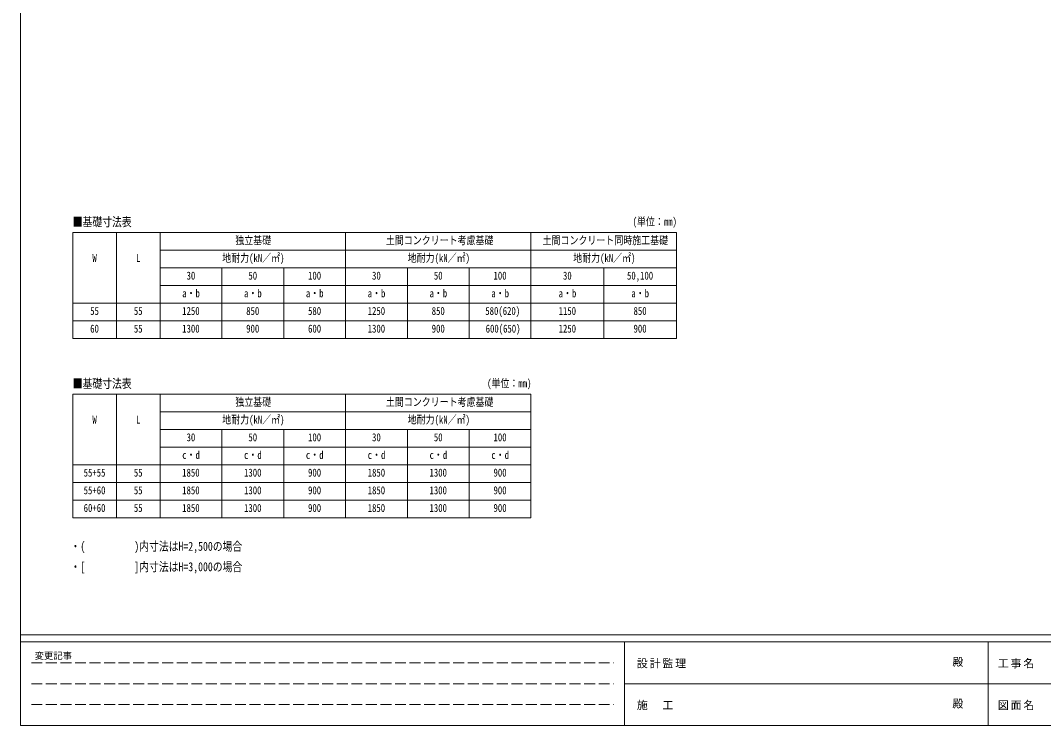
# Model space of a CAD drawing. Units: millimetres at full size, sheet at 1:50; details may follow other scales. Extents: x -14053 to 14053, y -9700 to 9700.
# Drawn here: x -14053 to 12, y -9700 to 0 of the extents above; entities that cross this region are included whole.
import ezdxf
from ezdxf.enums import TextEntityAlignment as Align

# ---------------------------------------------------------------- set-up
doc = ezdxf.new("R2010")
doc.units = ezdxf.units.MM
doc.header["$LTSCALE"] = 50
doc.linetypes.add('DASHED3', pattern=[4, 3, -1])
doc.layers.add('0-D_記号', color=7, linetype='Continuous', lineweight=9)
doc.layers.add('F-0_ﾚｲﾔ240', color=7, linetype='Continuous', lineweight=9)
doc.styles.add('ＭＳ ゴシック', font='')
doc.styles.get('ＭＳ ゴシック').set_extended_font_data('MS Gothic')

msp = doc.modelspace()

# ---------------------------------------------------------------- linework, layer by layer
at = {"layer": '0-D_記号'}
for p, q in [((-13334.63, -2915.92), (-5034.63, -2915.92)), ((-13334.63, -2915.92), (-13334.63, -4373.92)), ((-12734.63, -2915.92), (-12734.63, -4373.92)), ((-12134.63, -2915.92), (-12134.63, -4373.92)), ((-12134.63, -2915.92), (-12134.63, -4373.92)), ((-9584.63, -2915.92), (-9584.63, -4373.92)), ((-7034.63, -2915.92), (-7034.63, -4373.92)), ((-5034.63, -2915.92), (-5034.63, -4373.92)), ((-12134.63, -3158.92), (-5034.63, -3158.92)), ((-12134.63, -3401.92), (-5034.63, -3401.92)), ((-11284.63, -3401.92), (-11284.63, -4373.92)), ((-10434.63, -3401.92), (-10434.63, -4373.92)), ((-8734.63, -3401.92), (-8734.63, -4373.92)), ((-7884.63, -3401.92), (-7884.63, -4373.92)), ((-6034.63, -3401.92), (-6034.63, -4373.92)), ((-12134.63, -3644.92), (-5034.63, -3644.92)), ((-13334.63, -3887.92), (-12134.63, -3887.92)), ((-12134.63, -3887.92), (-5034.63, -3887.92)), ((-13334.63, -4130.92), (-5034.63, -4130.92)), ((-13334.63, -4373.92), (-12134.63, -4373.92)), ((-12134.63, -4373.92), (-5034.63, -4373.92)), ((-13334.63, -5139.87), (-13334.63, -6840.87)), ((-13334.63, -5139.87), (-7034.63, -5139.87)), ((-12734.63, -5139.87), (-12734.63, -6840.87)), ((-12134.63, -5139.87), (-12134.63, -6840.87)), ((-12134.63, -5139.87), (-12134.63, -6840.87)), ((-9584.63, -5139.87), (-9584.63, -6840.87)), ((-7034.63, -5139.87), (-7034.63, -6840.87)), ((-12134.63, -5382.87), (-7034.63, -5382.87)), ((-12134.63, -5625.87), (-7034.63, -5625.87)), ((-11284.63, -5625.87), (-11284.63, -6840.87)), ((-10434.63, -5625.87), (-10434.63, -6840.87)), ((-8734.63, -5625.87), (-8734.63, -6840.87)), ((-7884.63, -5625.87), (-7884.63, -6840.87)), ((-12134.63, -5868.87), (-7034.63, -5868.87)), ((-13334.63, -6111.87), (-12134.63, -6111.87)), ((-12134.63, -6111.87), (-7034.63, -6111.87)), ((-13334.63, -6354.87), (-12134.63, -6354.87)), ((-12134.63, -6354.87), (-7034.63, -6354.87)), ((-13334.63, -6597.87), (-7034.63, -6597.87)), ((-13334.63, -6840.87), (-12134.63, -6840.87)), ((-12134.63, -6840.87), (-7034.63, -6840.87))]:
    msp.add_line(p, q, dxfattribs=at)
at = {"layer": 'F-0_ﾚｲﾔ240', "color": 5, "lineweight": 5}
for p, q in [((-14053.43, 9700), (-14053.43, -9700)), ((-14053.43, -8450), (13346.57, -8450)), ((-14053.43, -8550), (8901.98, -8550)), ((-5748.03, -8550), (-5748.03, -9700)), ((-748.03, -8550), (-748.03, -9700)), ((-5748.03, -9125), (4501.97, -9125)), ((-14053.43, -9700), (13346.57, -9700))]:
    msp.add_line(p, q, dxfattribs=at)
at = {"layer": 'F-0_ﾚｲﾔ240', "color": 4, "linetype": 'DASHED3'}
for p, q in [((-13903.43, -8837.5), (-5898.03, -8837.5)), ((-13903.43, -9125), (-5898.03, -9125)), ((-13903.43, -9412.5), (-5898.03, -9412.5))]:
    msp.add_line(p, q, dxfattribs=at)

# ---------------------------------------------------------------- texts
at = {"layer": '0-D_記号', "style": 'ＭＳ ゴシック', "width": 0.8}
for s, height, p in [('■基礎寸法表', 123.7, (-13334.63, -2869.91)), ('(単位：mm)', 110, (-5637.68, -2855.25)), ('独立基礎', 110, (-11099.63, -3112.42)), ('土間コンクリート考慮基礎', 110, (-9029.63, -3112.42)), ('土間コンクリート同時施工基礎', 110, (-6874.63, -3112.42)), ('W', 110, (-13064.63, -3355.42)), ('L', 110, (-12464.63, -3355.42)), ('地耐力(kN／㎡)', 110, (-11279.63, -3355.42)), ('地耐力(kN／㎡)', 110, (-8729.63, -3355.42)), ('地耐力(kN／㎡)', 110, (-6454.63, -3355.42)), ('30', 110, (-11769.63, -3598.42)), ('50', 110, (-10919.63, -3598.42)), ('100', 110, (-10099.63, -3598.42)), ('30', 110, (-9219.63, -3598.42)), ('50', 110, (-8369.63, -3598.42)), ('100', 110, (-7549.63, -3598.42)), ('30', 110, (-6594.63, -3598.42)), ('50,100', 110, (-5714.63, -3598.42)), ('a・b', 110, (-11829.63, -3841.42)), ('a・b', 110, (-10979.63, -3841.42)), ('a・b', 110, (-10129.63, -3841.42)), ('a・b', 110, (-9279.63, -3841.42)), ('a・b', 110, (-8429.63, -3841.42)), ('a・b', 110, (-7579.63, -3841.42)), ('a・b', 110, (-6654.63, -3841.42)), ('a・b', 110, (-5654.63, -3841.42)), ('580(620)', 110, (-7662.78, -4084.42)), ('55', 110, (-13094.63, -4084.42)), ('55', 110, (-12494.63, -4084.42)), ('1250', 110, (-11829.63, -4084.42)), ('850', 110, (-10949.63, -4084.42)), ('580', 110, (-10099.63, -4084.42)), ('1250', 110, (-9279.63, -4084.42)), ('850', 110, (-8399.63, -4084.42)), ('1150', 110, (-6654.63, -4084.42)), ('850', 110, (-5624.63, -4084.42)), ('60', 110, (-13094.63, -4327.42)), ('55', 110, (-12494.63, -4327.42)), ('1300', 110, (-11829.63, -4327.42)), ('900', 110, (-10949.63, -4327.42)), ('600', 110, (-10099.63, -4327.42)), ('1300', 110, (-9279.63, -4327.42)), ('900', 110, (-8399.63, -4327.42)), ('600(650)', 110, (-7657.79, -4327.42)), ('1250', 110, (-6654.63, -4327.42)), ('900', 110, (-5624.63, -4327.42)), ('■基礎寸法表', 123.7, (-13334.63, -5093.85)), ('(単位：mm)', 110, (-7637.68, -5079.2)), ('独立基礎', 110, (-11099.63, -5336.37)), ('土間コンクリート考慮基礎', 110, (-9029.63, -5336.37)), ('W', 110, (-13064.63, -5579.37)), ('L', 110, (-12464.63, -5579.37)), ('地耐力(kN／㎡)', 110, (-11279.63, -5579.37)), ('地耐力(kN／㎡)', 110, (-8729.63, -5579.37)), ('30', 110, (-11769.63, -5822.37)), ('50', 110, (-10919.63, -5822.37)), ('100', 110, (-10099.63, -5822.37)), ('30', 110, (-9219.63, -5822.37)), ('50', 110, (-8369.63, -5822.37)), ('100', 110, (-7549.63, -5822.37)), ('c・d', 110, (-11829.63, -6065.37)), ('c・d', 110, (-10979.63, -6065.37)), ('c・d', 110, (-10129.63, -6065.37)), ('c・d', 110, (-9279.63, -6065.37)), ('c・d', 110, (-8429.63, -6065.37)), ('c・d', 110, (-7579.63, -6065.37)), ('55+55', 110, (-13184.63, -6308.37)), ('55', 110, (-12494.63, -6308.37)), ('1850', 110, (-11829.63, -6308.37)), ('1300', 110, (-10979.63, -6308.37)), ('900', 110, (-10099.63, -6308.37)), ('1850', 110, (-9279.63, -6308.37)), ('1300', 110, (-8429.63, -6308.37)), ('900', 110, (-7549.63, -6308.37)), ('55+60', 110, (-13184.63, -6551.37)), ('55', 110, (-12494.63, -6551.37)), ('1850', 110, (-11829.63, -6551.37)), ('1300', 110, (-10979.63, -6551.37)), ('900', 110, (-10099.63, -6551.37)), ('1850', 110, (-9279.63, -6551.37)), ('1300', 110, (-8429.63, -6551.37)), ('900', 110, (-7549.63, -6551.37)), ('60+60', 110, (-13184.63, -6794.37)), ('55', 110, (-12494.63, -6794.37)), ('1850', 110, (-11829.63, -6794.37)), ('1300', 110, (-10979.63, -6794.37)), ('900', 110, (-10099.63, -6794.37)), ('1850', 110, (-9279.63, -6794.37)), ('1300', 110, (-8429.63, -6794.37)), ('900', 110, (-7549.63, -6794.37)), ('・(\u3000\u3000\u3000\u3000\u3000)内寸法はH=2,500の場合', 123.7, (-13365.13, -7333.03)), ('・[\u3000\u3000\u3000\u3000\u3000]内寸法はH=3,000の場合', 123.7, (-13365.13, -7614.28))]:
    msp.add_text(s, height=height, dxfattribs=at).set_placement(p, align=Align.BOTTOM_LEFT)
at = {"layer": 'F-0_ﾚｲﾔ240', "style": 'ＭＳ ゴシック'}
for s, height, p in [('変更記事', 91.64, (-13858.06, -8812.5)), ('殿', 110, (-1240.88, -8912.5)), ('殿', 110, (-1240.88, -9487.5))]:
    msp.add_text(s, height=height, dxfattribs=at).set_placement(p, align=Align.BOTTOM_LEFT)
at = {"layer": 'F-0_ﾚｲﾔ240', "char_height": 110, "attachment_point": 7, "style": 'ＭＳ ゴシック'}
for s, insert in [('\\T1.17;設計監理', (-5579.15, -8912.5)), ('\\T1.17;工事名', (-616.19, -8912.5)), ('\\T1.17;施\u3000工', (-5579.15, -9487.5)), ('\\T1.17;図面名', (-616.19, -9487.5))]:
    msp.add_mtext(s, dxfattribs=dict(at, insert=insert))

doc.saveas('drawing.dxf')
